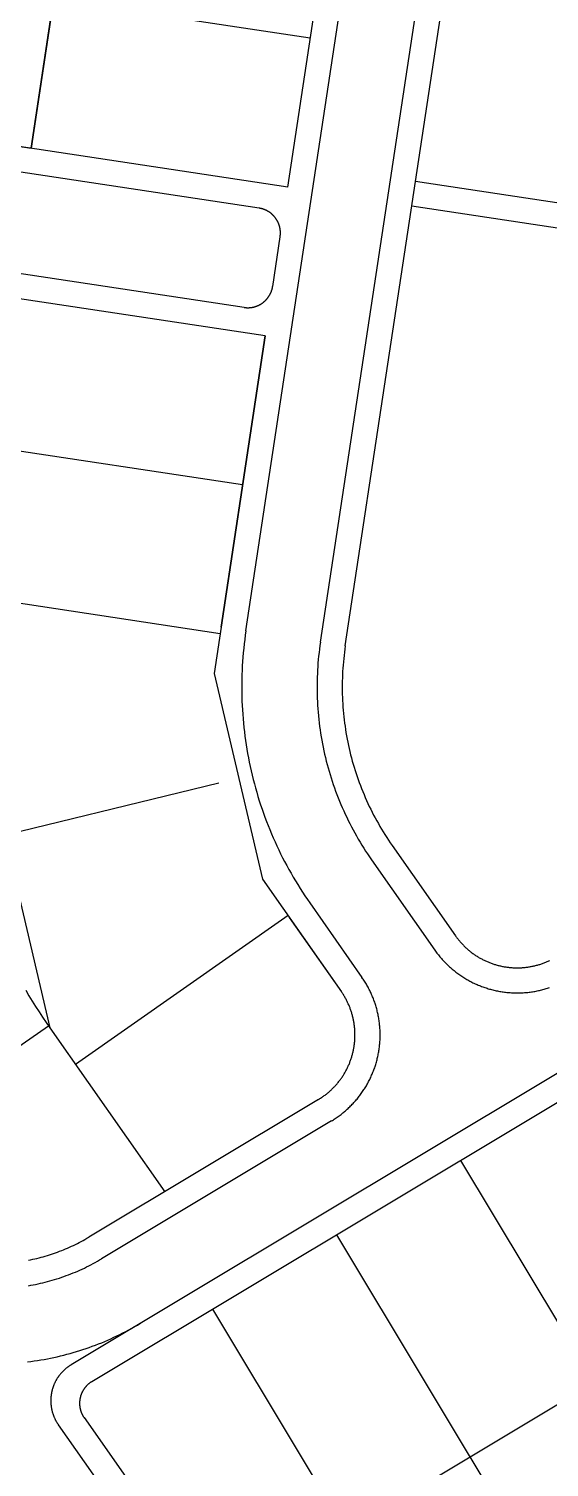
# Model space of a CAD drawing. Header units: metres. Extents: x 680594 to 684853, y 828874 to 830078.
# Drawn here: x 681669.2 to 681731.4, y 829324.7 to 829496.6 of the extents above; entities that cross this region are included whole.
import ezdxf

# ---------------------------------------------------------------- set-up
doc = ezdxf.new("R2010")
doc.units = ezdxf.units.M
doc.layers.add('PLOT_LINES', color=7, linetype='Continuous')

msp = doc.modelspace()

# ---------------------------------------------------------------- linework, layer by layer
at = {"layer": 'PLOT_LINES'}
for points in [[(681682.94, 829571.31), (681669.49, 829482.32)], [(681669.49, 829482.32), (681682.94, 829571.31)], [(681682.94, 829571.31), (681669.49, 829482.32)], [(681700.14, 829477.69), (681712.25, 829557.77)], [(681695.16, 829424.65), (681715.22, 829557.33)], [(681704.05, 829423.3), (681724.11, 829555.98)], [(681707.02, 829422.85), (681722.9, 829527.85)], [(681641.53, 829504.75), (681638.93, 829487.57), (681638.84, 829486.95), (681669.49, 829482.32), (681672.18, 829500.12), (681641.53, 829504.75)], [(681702.83, 829495.48), (681641.53, 829504.75)], [(681700.14, 829477.69), (681638.84, 829486.95)], [(681696.73, 829475.17), (681641.36, 829483.54)], [(681715.42, 829478.41), (681858.28, 829456.81)], [(681699.24, 829471.75), (681699.25, 829471.79), (681699.25, 829471.82), (681699.26, 829471.86), (681699.26, 829471.89), (681699.26, 829471.93), (681699.27, 829471.96), (681699.27, 829472), (681699.27, 829472.03), (681699.27, 829472.07), (681699.28, 829472.1), (681699.28, 829472.13), (681699.28, 829472.17), (681699.28, 829472.2), (681699.28, 829472.24), (681699.28, 829472.27), (681699.28, 829472.31), (681699.27, 829472.34), (681699.27, 829472.38), (681699.27, 829472.41), (681699.27, 829472.45), (681699.26, 829472.48), (681699.26, 829472.52), (681699.26, 829472.55), (681699.25, 829472.59), (681699.25, 829472.62), (681699.24, 829472.66), (681699.24, 829472.69), (681699.23, 829472.73), (681699.22, 829472.76), (681699.22, 829472.79), (681699.21, 829472.83), (681699.2, 829472.86), (681699.2, 829472.9), (681699.19, 829472.93), (681699.18, 829472.96), (681699.17, 829473), (681699.16, 829473.03), (681699.15, 829473.06), (681699.14, 829473.1), (681699.13, 829473.13), (681699.12, 829473.16), (681699.11, 829473.2), (681699.1, 829473.23), (681699.08, 829473.26), (681699.07, 829473.3), (681699.06, 829473.33), (681699.04, 829473.36), (681699.03, 829473.39), (681699.02, 829473.42), (681699, 829473.46), (681698.99, 829473.49), (681698.97, 829473.52), (681698.96, 829473.55), (681698.94, 829473.58), (681698.92, 829473.61), (681698.91, 829473.64), (681698.89, 829473.67), (681698.87, 829473.7), (681698.86, 829473.73), (681698.84, 829473.76), (681698.82, 829473.79), (681698.8, 829473.82), (681698.78, 829473.85), (681698.76, 829473.88), (681698.74, 829473.91), (681698.72, 829473.94), (681698.7, 829473.97), (681698.68, 829474), (681698.66, 829474.02), (681698.64, 829474.05), (681698.62, 829474.08), (681698.6, 829474.11), (681698.57, 829474.13), (681698.55, 829474.16), (681698.53, 829474.19), (681698.5, 829474.21), (681698.48, 829474.24), (681698.46, 829474.26), (681698.43, 829474.29), (681698.41, 829474.31), (681698.38, 829474.34), (681698.36, 829474.36), (681698.33, 829474.39), (681698.31, 829474.41), (681698.28, 829474.43), (681698.26, 829474.46), (681698.23, 829474.48), (681698.2, 829474.5), (681698.18, 829474.52), (681698.15, 829474.55), (681698.12, 829474.57), (681698.09, 829474.59), (681698.07, 829474.61), (681698.04, 829474.63), (681698.01, 829474.65), (681697.98, 829474.67), (681697.95, 829474.69), (681697.92, 829474.71), (681697.89, 829474.73), (681697.86, 829474.75), (681697.83, 829474.77), (681697.8, 829474.78), (681697.77, 829474.8), (681697.74, 829474.82), (681697.71, 829474.84), (681697.68, 829474.85), (681697.65, 829474.87), (681697.62, 829474.88), (681697.59, 829474.9), (681697.56, 829474.91), (681697.53, 829474.93), (681697.49, 829474.94), (681697.46, 829474.96), (681697.43, 829474.97), (681697.4, 829474.98), (681697.37, 829475), (681697.33, 829475.01), (681697.3, 829475.02), (681697.27, 829475.03), (681697.23, 829475.04), (681697.2, 829475.06), (681697.17, 829475.07), (681697.13, 829475.08), (681697.1, 829475.09), (681697.07, 829475.1), (681697.03, 829475.1), (681697, 829475.11), (681696.97, 829475.12), (681696.93, 829475.13), (681696.9, 829475.14), (681696.86, 829475.14), (681696.83, 829475.15), (681696.79, 829475.16), (681696.76, 829475.16), (681696.73, 829475.17)], [(681714.97, 829475.44), (681853.06, 829454.56)], [(681694.93, 829463.3), (681639.56, 829471.67)], [(681698.35, 829465.82), (681699.24, 829471.75)], [(681697.45, 829459.89), (681636.15, 829469.16)], [(681694.93, 829463.3), (681694.97, 829463.3), (681695, 829463.29), (681695.04, 829463.29), (681695.07, 829463.28), (681695.11, 829463.28), (681695.14, 829463.28), (681695.17, 829463.28), (681695.21, 829463.27), (681695.24, 829463.27), (681695.28, 829463.27), (681695.31, 829463.27), (681695.35, 829463.27), (681695.38, 829463.27), (681695.42, 829463.27), (681695.45, 829463.27), (681695.49, 829463.27), (681695.52, 829463.27), (681695.56, 829463.27), (681695.59, 829463.28), (681695.63, 829463.28), (681695.66, 829463.28), (681695.7, 829463.29), (681695.73, 829463.29), (681695.77, 829463.29), (681695.8, 829463.3), (681695.84, 829463.3), (681695.87, 829463.31), (681695.9, 829463.31), (681695.94, 829463.32), (681695.97, 829463.33), (681696.01, 829463.33), (681696.04, 829463.34), (681696.08, 829463.35), (681696.11, 829463.36), (681696.14, 829463.37), (681696.18, 829463.38), (681696.21, 829463.39), (681696.24, 829463.4), (681696.28, 829463.41), (681696.31, 829463.42), (681696.34, 829463.43), (681696.38, 829463.44), (681696.41, 829463.45), (681696.44, 829463.46), (681696.48, 829463.48), (681696.51, 829463.49), (681696.54, 829463.5), (681696.57, 829463.52), (681696.6, 829463.53), (681696.64, 829463.54), (681696.67, 829463.56), (681696.7, 829463.57), (681696.73, 829463.59), (681696.76, 829463.61), (681696.79, 829463.62), (681696.82, 829463.64), (681696.85, 829463.65), (681696.88, 829463.67), (681696.91, 829463.69), (681696.94, 829463.71), (681696.97, 829463.73), (681697, 829463.74), (681697.03, 829463.76), (681697.06, 829463.78), (681697.09, 829463.8), (681697.12, 829463.82), (681697.15, 829463.84), (681697.17, 829463.86), (681697.2, 829463.89), (681697.23, 829463.91), (681697.26, 829463.93), (681697.28, 829463.95), (681697.31, 829463.97), (681697.34, 829464), (681697.36, 829464.02), (681697.39, 829464.04), (681697.42, 829464.07), (681697.44, 829464.09), (681697.47, 829464.11), (681697.49, 829464.14), (681697.52, 829464.16), (681697.54, 829464.19), (681697.57, 829464.21), (681697.59, 829464.24), (681697.61, 829464.26), (681697.64, 829464.29), (681697.66, 829464.32), (681697.68, 829464.34), (681697.7, 829464.37), (681697.73, 829464.4), (681697.75, 829464.42), (681697.77, 829464.45), (681697.79, 829464.48), (681697.81, 829464.51), (681697.83, 829464.54), (681697.85, 829464.57), (681697.87, 829464.59), (681697.89, 829464.62), (681697.91, 829464.65), (681697.93, 829464.68), (681697.94, 829464.71), (681697.96, 829464.74), (681697.98, 829464.77), (681698, 829464.8), (681698.01, 829464.83), (681698.03, 829464.86), (681698.05, 829464.89), (681698.06, 829464.93), (681698.08, 829464.96), (681698.09, 829464.99), (681698.11, 829465.02), (681698.12, 829465.05), (681698.14, 829465.08), (681698.15, 829465.12), (681698.16, 829465.15), (681698.18, 829465.18), (681698.19, 829465.21), (681698.2, 829465.25), (681698.21, 829465.28), (681698.22, 829465.31), (681698.23, 829465.34), (681698.25, 829465.38), (681698.26, 829465.41), (681698.27, 829465.45), (681698.27, 829465.48), (681698.28, 829465.51), (681698.29, 829465.55), (681698.3, 829465.58), (681698.31, 829465.61), (681698.32, 829465.65), (681698.32, 829465.68), (681698.33, 829465.72), (681698.34, 829465.75), (681698.34, 829465.79), (681698.35, 829465.82)], [(681666.8, 829464.52), (681660.7, 829424.19), (681671.73, 829377.19), (681685.45, 829357.6)], [(681666.8, 829464.52), (681660.7, 829424.19), (681671.73, 829377.19), (681685.45, 829357.6)], [(681697.45, 829459.89), (681691.35, 829419.56), (681697.12, 829394.97), (681706.56, 829381.5)], [(681692.19, 829425.1), (681697.45, 829459.89)], [(681694.76, 829442.09), (681664.11, 829446.72)], [(681692.07, 829424.29), (681661.42, 829428.93)], [(681695.16, 829424.65), (681695.08, 829424.13), (681695.01, 829423.6), (681694.95, 829423.08), (681694.89, 829422.56), (681694.84, 829422.03), (681694.79, 829421.51), (681694.75, 829420.98), (681694.72, 829420.46), (681694.69, 829419.93), (681694.67, 829419.4), (681694.66, 829418.88), (681694.65, 829418.35), (681694.65, 829417.82), (681694.65, 829417.3), (681694.66, 829416.77), (681694.68, 829416.24), (681694.7, 829415.72), (681694.73, 829415.19), (681694.77, 829414.67), (681694.81, 829414.14), (681694.86, 829413.62), (681694.91, 829413.09), (681694.97, 829412.57), (681695.04, 829412.05), (681695.11, 829411.52), (681695.18, 829411), (681695.27, 829410.48), (681695.36, 829409.96), (681695.46, 829409.45), (681695.56, 829408.93), (681695.67, 829408.41), (681695.78, 829407.9), (681695.9, 829407.39), (681696.03, 829406.88), (681696.16, 829406.37), (681696.3, 829405.86), (681696.44, 829405.35), (681696.59, 829404.85), (681696.75, 829404.34), (681696.91, 829403.84), (681697.08, 829403.34), (681697.25, 829402.84), (681697.43, 829402.35), (681697.61, 829401.86), (681697.81, 829401.36), (681698, 829400.88), (681698.2, 829400.39), (681698.41, 829399.91), (681698.63, 829399.42), (681698.85, 829398.95), (681699.07, 829398.47), (681699.3, 829398), (681699.54, 829397.52), (681699.78, 829397.06), (681700.03, 829396.59), (681700.28, 829396.13), (681700.54, 829395.67), (681700.8, 829395.21), (681701.07, 829394.76), (681701.34, 829394.31), (681701.62, 829393.86), (681701.9, 829393.42), (681702.19, 829392.98), (681702.49, 829392.54), (681702.79, 829392.11)], [(681816.19, 829422.05), (681674.28, 829336.9)], [(681816.19, 829422.05), (681674.28, 829336.9)], [(681704.05, 829423.3), (681703.99, 829422.88), (681703.94, 829422.47), (681703.89, 829422.05), (681703.84, 829421.63), (681703.8, 829421.21), (681703.76, 829420.79), (681703.73, 829420.37), (681703.71, 829419.95), (681703.69, 829419.53), (681703.67, 829419.11), (681703.66, 829418.69), (681703.65, 829418.26), (681703.65, 829417.84), (681703.65, 829417.42), (681703.66, 829417), (681703.68, 829416.58), (681703.69, 829416.16), (681703.72, 829415.74), (681703.74, 829415.32), (681703.78, 829414.9), (681703.82, 829414.48), (681703.86, 829414.06), (681703.91, 829413.64), (681703.96, 829413.22), (681704.02, 829412.8), (681704.08, 829412.39), (681704.15, 829411.97), (681704.22, 829411.56), (681704.29, 829411.14), (681704.38, 829410.73), (681704.46, 829410.31), (681704.55, 829409.9), (681704.65, 829409.49), (681704.75, 829409.08), (681704.86, 829408.68), (681704.97, 829408.27), (681705.08, 829407.86), (681705.2, 829407.46), (681705.33, 829407.06), (681705.46, 829406.66), (681705.59, 829406.26), (681705.73, 829405.86), (681705.87, 829405.46), (681706.02, 829405.07), (681706.17, 829404.68), (681706.33, 829404.28), (681706.49, 829403.9), (681706.66, 829403.51), (681706.83, 829403.12), (681707.01, 829402.74), (681707.19, 829402.36), (681707.37, 829401.98), (681707.56, 829401.6), (681707.75, 829401.23), (681707.95, 829400.86), (681708.15, 829400.49), (681708.36, 829400.12), (681708.57, 829399.75), (681708.78, 829399.39), (681709, 829399.03), (681709.23, 829398.67), (681709.45, 829398.32), (681709.69, 829397.97), (681709.92, 829397.62), (681710.16, 829397.27)], [(681707.02, 829422.85), (681706.97, 829422.47), (681706.91, 829422.09), (681706.87, 829421.7), (681706.83, 829421.32), (681706.79, 829420.94), (681706.76, 829420.55), (681706.73, 829420.17), (681706.7, 829419.78), (681706.68, 829419.39), (681706.67, 829419.01), (681706.66, 829418.62), (681706.65, 829418.24), (681706.65, 829417.85), (681706.65, 829417.46), (681706.66, 829417.08), (681706.67, 829416.69), (681706.69, 829416.3), (681706.71, 829415.92), (681706.74, 829415.53), (681706.77, 829415.15), (681706.8, 829414.76), (681706.84, 829414.38), (681706.88, 829414), (681706.93, 829413.61), (681706.99, 829413.23), (681707.04, 829412.85), (681707.1, 829412.47), (681707.17, 829412.09), (681707.24, 829411.71), (681707.32, 829411.33), (681707.39, 829410.95), (681707.48, 829410.57), (681707.57, 829410.2), (681707.66, 829409.82), (681707.76, 829409.45), (681707.86, 829409.07), (681707.96, 829408.7), (681708.07, 829408.33), (681708.19, 829407.96), (681708.31, 829407.6), (681708.43, 829407.23), (681708.56, 829406.86), (681708.69, 829406.5), (681708.82, 829406.14), (681708.96, 829405.78), (681709.11, 829405.42), (681709.26, 829405.06), (681709.41, 829404.71), (681709.57, 829404.36), (681709.73, 829404.01), (681709.89, 829403.66), (681710.06, 829403.31), (681710.23, 829402.96), (681710.41, 829402.62), (681710.59, 829402.28), (681710.78, 829401.94), (681710.97, 829401.6), (681711.16, 829401.27), (681711.36, 829400.94), (681711.56, 829400.61), (681711.76, 829400.28), (681711.97, 829399.95), (681712.18, 829399.63), (681712.4, 829399.31), (681712.62, 829398.99)], [(681817.73, 829419.48), (681676.74, 829334.88)], [(681817.73, 829419.48), (681676.74, 829334.88)], [(681691.93, 829406.44), (681661.81, 829399.12)], [(681712.62, 829398.99), (681720.18, 829388.19)], [(681840.54, 829397.01), (681677.51, 829299.19)], [(681840.54, 829397.01), (681677.51, 829299.19)], [(681710.16, 829397.27), (681717.72, 829386.47)], [(681702.79, 829392.11), (681709.01, 829383.22)], [(681700.18, 829390.6), (681674.79, 829372.82)], [(681700.33, 829390.39), (681706.56, 829381.5)], [(681720.18, 829388.19), (681720.24, 829388.11), (681720.3, 829388.02), (681720.36, 829387.94), (681720.43, 829387.85), (681720.49, 829387.77), (681720.56, 829387.69), (681720.63, 829387.61), (681720.69, 829387.53), (681720.76, 829387.45), (681720.83, 829387.37), (681720.9, 829387.29), (681720.97, 829387.21), (681721.05, 829387.14), (681721.12, 829387.06), (681721.19, 829386.98), (681721.27, 829386.91), (681721.35, 829386.84), (681721.42, 829386.76), (681721.5, 829386.69), (681721.58, 829386.62), (681721.66, 829386.55), (681721.74, 829386.48), (681721.82, 829386.42), (681721.9, 829386.35), (681721.98, 829386.28), (681722.07, 829386.22), (681722.15, 829386.16), (681722.24, 829386.09), (681722.32, 829386.03), (681722.41, 829385.97), (681722.49, 829385.91), (681722.58, 829385.85), (681722.67, 829385.79), (681722.76, 829385.74), (681722.85, 829385.68), (681722.94, 829385.63), (681723.03, 829385.57), (681723.12, 829385.52), (681723.21, 829385.47), (681723.31, 829385.42), (681723.4, 829385.37), (681723.49, 829385.32), (681723.59, 829385.28), (681723.68, 829385.23), (681723.78, 829385.19), (681723.87, 829385.14), (681723.97, 829385.1), (681724.07, 829385.06), (681724.17, 829385.02), (681724.26, 829384.98), (681724.36, 829384.94), (681724.46, 829384.9), (681724.56, 829384.87), (681724.66, 829384.83), (681724.76, 829384.8), (681724.86, 829384.77), (681724.96, 829384.74), (681725.06, 829384.71), (681725.16, 829384.68), (681725.27, 829384.65), (681725.37, 829384.63), (681725.47, 829384.6), (681725.57, 829384.58), (681725.68, 829384.55), (681725.78, 829384.53), (681725.88, 829384.51), (681725.99, 829384.49), (681726.09, 829384.48), (681726.2, 829384.46), (681726.3, 829384.44), (681726.4, 829384.43), (681726.51, 829384.42), (681726.61, 829384.41), (681726.72, 829384.4), (681726.82, 829384.39), (681726.93, 829384.38), (681727.03, 829384.37), (681727.14, 829384.37), (681727.25, 829384.36), (681727.35, 829384.36), (681727.46, 829384.36), (681727.56, 829384.36), (681727.67, 829384.36), (681727.77, 829384.36), (681727.88, 829384.36), (681727.98, 829384.37), (681728.09, 829384.37), (681728.19, 829384.38), (681728.3, 829384.39), (681728.4, 829384.4), (681728.51, 829384.41), (681728.61, 829384.42), (681728.72, 829384.43), (681728.82, 829384.45), (681728.93, 829384.46), (681729.03, 829384.48), (681729.14, 829384.5), (681729.24, 829384.52), (681729.34, 829384.54), (681729.45, 829384.56), (681729.55, 829384.58), (681729.65, 829384.61), (681729.75, 829384.63), (681729.86, 829384.66), (681729.96, 829384.68), (681730.06, 829384.71), (681730.16, 829384.74), (681730.26, 829384.77), (681730.36, 829384.81), (681730.46, 829384.84), (681730.56, 829384.88), (681730.66, 829384.91), (681730.76, 829384.95), (681730.86, 829384.99), (681730.96, 829385.03), (681731.05, 829385.07), (681731.15, 829385.11), (681731.25, 829385.15), (681731.34, 829385.19), (681731.44, 829385.24)], [(681717.72, 829386.47), (681717.8, 829386.36), (681717.88, 829386.25), (681717.97, 829386.13), (681718.05, 829386.02), (681718.14, 829385.91), (681718.23, 829385.8), (681718.32, 829385.69), (681718.41, 829385.58), (681718.5, 829385.48), (681718.59, 829385.37), (681718.69, 829385.27), (681718.78, 829385.16), (681718.88, 829385.06), (681718.98, 829384.96), (681719.08, 829384.86), (681719.18, 829384.76), (681719.28, 829384.66), (681719.38, 829384.57), (681719.48, 829384.47), (681719.59, 829384.38), (681719.69, 829384.29), (681719.8, 829384.19), (681719.91, 829384.1), (681720.02, 829384.02), (681720.13, 829383.93), (681720.24, 829383.84), (681720.35, 829383.76), (681720.46, 829383.67), (681720.58, 829383.59), (681720.69, 829383.51), (681720.81, 829383.43), (681720.93, 829383.35), (681721.04, 829383.27), (681721.16, 829383.2), (681721.28, 829383.12), (681721.4, 829383.05), (681721.52, 829382.98), (681721.65, 829382.91), (681721.77, 829382.84), (681721.89, 829382.77), (681722.02, 829382.71), (681722.14, 829382.64), (681722.27, 829382.58), (681722.39, 829382.52), (681722.52, 829382.46), (681722.65, 829382.4), (681722.78, 829382.35), (681722.91, 829382.29), (681723.04, 829382.24), (681723.17, 829382.19), (681723.3, 829382.13), (681723.43, 829382.09), (681723.56, 829382.04), (681723.7, 829381.99), (681723.83, 829381.95), (681723.96, 829381.91), (681724.1, 829381.86), (681724.23, 829381.82), (681724.37, 829381.79), (681724.5, 829381.75), (681724.64, 829381.71), (681724.78, 829381.68), (681724.91, 829381.65), (681725.05, 829381.62), (681725.19, 829381.59), (681725.33, 829381.56), (681725.47, 829381.54), (681725.6, 829381.52), (681725.74, 829381.49), (681725.88, 829381.47), (681726.02, 829381.45), (681726.16, 829381.44), (681726.3, 829381.42), (681726.44, 829381.41), (681726.58, 829381.4), (681726.72, 829381.39), (681726.86, 829381.38), (681727, 829381.37), (681727.14, 829381.36), (681727.28, 829381.36), (681727.42, 829381.36), (681727.57, 829381.36), (681727.71, 829381.36), (681727.85, 829381.36), (681727.99, 829381.36), (681728.13, 829381.37), (681728.27, 829381.38), (681728.41, 829381.39), (681728.55, 829381.4), (681728.69, 829381.41), (681728.83, 829381.42), (681728.97, 829381.44), (681729.11, 829381.46), (681729.25, 829381.48), (681729.39, 829381.5), (681729.53, 829381.52), (681729.66, 829381.54), (681729.8, 829381.57), (681729.94, 829381.6), (681730.08, 829381.63), (681730.22, 829381.66), (681730.35, 829381.69), (681730.49, 829381.72), (681730.63, 829381.76), (681730.76, 829381.79), (681730.9, 829381.83), (681731.03, 829381.87), (681731.17, 829381.91), (681731.3, 829381.96), (681731.43, 829382)], [(681705.36, 829366.05), (681705.48, 829366.12), (681705.6, 829366.19), (681705.71, 829366.27), (681705.83, 829366.34), (681705.95, 829366.42), (681706.06, 829366.5), (681706.17, 829366.58), (681706.29, 829366.66), (681706.4, 829366.75), (681706.51, 829366.83), (681706.62, 829366.92), (681706.73, 829367.01), (681706.84, 829367.09), (681706.94, 829367.18), (681707.05, 829367.27), (681707.16, 829367.37), (681707.26, 829367.46), (681707.36, 829367.56), (681707.46, 829367.65), (681707.56, 829367.75), (681707.66, 829367.85), (681707.76, 829367.95), (681707.86, 829368.05), (681707.96, 829368.15), (681708.05, 829368.25), (681708.14, 829368.35), (681708.24, 829368.46), (681708.33, 829368.56), (681708.42, 829368.67), (681708.51, 829368.78), (681708.59, 829368.89), (681708.68, 829369), (681708.76, 829369.11), (681708.85, 829369.22), (681708.93, 829369.33), (681709.01, 829369.45), (681709.09, 829369.56), (681709.17, 829369.68), (681709.24, 829369.8), (681709.32, 829369.91), (681709.39, 829370.03), (681709.47, 829370.15), (681709.54, 829370.27), (681709.61, 829370.39), (681709.68, 829370.51), (681709.74, 829370.64), (681709.81, 829370.76), (681709.87, 829370.88), (681709.94, 829371.01), (681710, 829371.13), (681710.06, 829371.26), (681710.12, 829371.39), (681710.17, 829371.51), (681710.23, 829371.64), (681710.28, 829371.77), (681710.33, 829371.9), (681710.38, 829372.03), (681710.43, 829372.16), (681710.48, 829372.29), (681710.53, 829372.42), (681710.57, 829372.56), (681710.62, 829372.69), (681710.66, 829372.82), (681710.7, 829372.96), (681710.74, 829373.09), (681710.77, 829373.23), (681710.81, 829373.36), (681710.84, 829373.5), (681710.87, 829373.63), (681710.91, 829373.77), (681710.93, 829373.91), (681710.96, 829374.04), (681710.99, 829374.18), (681711.01, 829374.32), (681711.03, 829374.46), (681711.06, 829374.59), (681711.08, 829374.73), (681711.09, 829374.87), (681711.11, 829375.01), (681711.12, 829375.15), (681711.14, 829375.29), (681711.15, 829375.43), (681711.16, 829375.57), (681711.17, 829375.7), (681711.17, 829375.84), (681711.18, 829375.98), (681711.18, 829376.12), (681711.18, 829376.26), (681711.18, 829376.4), (681711.18, 829376.54), (681711.18, 829376.68), (681711.17, 829376.82), (681711.17, 829376.96), (681711.16, 829377.1), (681711.15, 829377.24), (681711.14, 829377.38), (681711.12, 829377.52), (681711.11, 829377.66), (681711.09, 829377.8), (681711.08, 829377.93), (681711.06, 829378.07), (681711.04, 829378.21), (681711.01, 829378.35), (681710.99, 829378.49), (681710.96, 829378.62), (681710.94, 829378.76), (681710.91, 829378.9), (681710.88, 829379.03), (681710.84, 829379.17), (681710.81, 829379.3), (681710.77, 829379.44), (681710.74, 829379.57), (681710.7, 829379.71), (681710.66, 829379.84), (681710.62, 829379.98), (681710.57, 829380.11), (681710.53, 829380.24), (681710.48, 829380.37), (681710.44, 829380.5), (681710.39, 829380.64), (681710.34, 829380.77), (681710.28, 829380.89), (681710.23, 829381.02), (681710.17, 829381.15), (681710.12, 829381.28), (681710.06, 829381.41), (681710, 829381.53), (681709.94, 829381.66), (681709.88, 829381.78), (681709.81, 829381.91), (681709.75, 829382.03), (681709.68, 829382.15), (681709.61, 829382.27), (681709.54, 829382.4), (681709.47, 829382.52), (681709.4, 829382.64), (681709.32, 829382.75), (681709.25, 829382.87), (681709.17, 829382.99), (681709.09, 829383.1), (681709.01, 829383.22)], [(681668.85, 829381.68), (681669.24, 829381.02), (681669.64, 829380.37), (681670.04, 829379.73), (681670.45, 829379.09), (681670.87, 829378.45), (681671.29, 829377.82), (681671.73, 829377.19)], [(681703.81, 829368.62), (681703.9, 829368.67), (681703.99, 829368.73), (681704.08, 829368.78), (681704.17, 829368.84), (681704.25, 829368.9), (681704.34, 829368.96), (681704.43, 829369.02), (681704.51, 829369.08), (681704.6, 829369.14), (681704.68, 829369.21), (681704.76, 829369.27), (681704.84, 829369.34), (681704.92, 829369.4), (681705, 829369.47), (681705.08, 829369.54), (681705.16, 829369.61), (681705.24, 829369.68), (681705.32, 829369.75), (681705.39, 829369.82), (681705.47, 829369.89), (681705.54, 829369.97), (681705.62, 829370.04), (681705.69, 829370.12), (681705.76, 829370.19), (681705.83, 829370.27), (681705.9, 829370.35), (681705.97, 829370.43), (681706.04, 829370.51), (681706.11, 829370.59), (681706.17, 829370.67), (681706.24, 829370.75), (681706.3, 829370.83), (681706.37, 829370.92), (681706.43, 829371), (681706.49, 829371.08), (681706.55, 829371.17), (681706.61, 829371.26), (681706.67, 829371.34), (681706.73, 829371.43), (681706.79, 829371.52), (681706.84, 829371.61), (681706.9, 829371.7), (681706.95, 829371.79), (681707, 829371.88), (681707.05, 829371.97), (681707.1, 829372.06), (681707.15, 829372.15), (681707.2, 829372.25), (681707.25, 829372.34), (681707.29, 829372.43), (681707.34, 829372.53), (681707.38, 829372.62), (681707.42, 829372.72), (681707.47, 829372.82), (681707.51, 829372.91), (681707.55, 829373.01), (681707.58, 829373.11), (681707.62, 829373.21), (681707.66, 829373.3), (681707.69, 829373.4), (681707.73, 829373.5), (681707.76, 829373.6), (681707.79, 829373.7), (681707.82, 829373.8), (681707.85, 829373.9), (681707.88, 829374), (681707.9, 829374.1), (681707.93, 829374.21), (681707.95, 829374.31), (681707.97, 829374.41), (681708, 829374.51), (681708.02, 829374.62), (681708.04, 829374.72), (681708.05, 829374.82), (681708.07, 829374.93), (681708.09, 829375.03), (681708.1, 829375.13), (681708.12, 829375.24), (681708.13, 829375.34), (681708.14, 829375.44), (681708.15, 829375.55), (681708.16, 829375.65), (681708.16, 829375.76), (681708.17, 829375.86), (681708.18, 829375.97), (681708.18, 829376.07), (681708.18, 829376.18), (681708.18, 829376.28), (681708.18, 829376.39), (681708.18, 829376.49), (681708.18, 829376.6), (681708.18, 829376.7), (681708.17, 829376.8), (681708.16, 829376.91), (681708.16, 829377.01), (681708.15, 829377.12), (681708.14, 829377.22), (681708.13, 829377.33), (681708.12, 829377.43), (681708.1, 829377.53), (681708.09, 829377.64), (681708.07, 829377.74), (681708.06, 829377.85), (681708.04, 829377.95), (681708.02, 829378.05), (681708, 829378.15), (681707.98, 829378.26), (681707.95, 829378.36), (681707.93, 829378.46), (681707.9, 829378.56), (681707.88, 829378.66), (681707.85, 829378.76), (681707.82, 829378.87), (681707.79, 829378.97), (681707.76, 829379.07), (681707.73, 829379.17), (681707.69, 829379.26), (681707.66, 829379.36), (681707.62, 829379.46), (681707.59, 829379.56), (681707.55, 829379.66), (681707.51, 829379.75), (681707.47, 829379.85), (681707.43, 829379.95), (681707.38, 829380.04), (681707.34, 829380.14), (681707.3, 829380.23), (681707.25, 829380.33), (681707.2, 829380.42), (681707.15, 829380.51), (681707.11, 829380.61), (681707.05, 829380.7), (681707, 829380.79), (681706.95, 829380.88), (681706.9, 829380.97), (681706.84, 829381.06), (681706.79, 829381.15), (681706.73, 829381.24), (681706.67, 829381.32), (681706.62, 829381.41), (681706.56, 829381.5)], [(681671.58, 829377.4), (681646.12, 829359.71)], [(681671.73, 829377.19), (681685.45, 829357.6)], [(681703.81, 829368.62), (681676.38, 829352.16)], [(681705.36, 829366.05), (681677.92, 829349.58)], [(681752.73, 829308.17), (681720.83, 829361.34)], [(681669.19, 829349.41), (681669.44, 829349.46), (681669.69, 829349.52), (681669.95, 829349.57), (681670.2, 829349.63), (681670.45, 829349.69), (681670.7, 829349.76), (681670.95, 829349.82), (681671.19, 829349.89), (681671.44, 829349.97), (681671.69, 829350.04), (681671.93, 829350.12), (681672.18, 829350.2), (681672.42, 829350.29), (681672.66, 829350.38), (681672.9, 829350.47), (681673.15, 829350.56), (681673.38, 829350.66), (681673.62, 829350.76), (681673.86, 829350.86), (681674.1, 829350.96), (681674.33, 829351.07), (681674.56, 829351.18), (681674.79, 829351.29), (681675.03, 829351.41), (681675.25, 829351.53), (681675.48, 829351.65), (681675.71, 829351.77), (681675.93, 829351.9), (681676.16, 829352.03), (681676.38, 829352.16)], [(681737.91, 829299.28), (681706.01, 829352.45)], [(681669.17, 829346.36), (681669.46, 829346.41), (681669.75, 829346.47), (681670.04, 829346.52), (681670.33, 829346.58), (681670.61, 829346.65), (681670.9, 829346.71), (681671.18, 829346.78), (681671.47, 829346.86), (681671.75, 829346.93), (681672.03, 829347.01), (681672.31, 829347.1), (681672.59, 829347.18), (681672.87, 829347.27), (681673.15, 829347.37), (681673.42, 829347.46), (681673.7, 829347.56), (681673.97, 829347.67), (681674.25, 829347.77), (681674.52, 829347.88), (681674.79, 829347.99), (681675.06, 829348.11), (681675.33, 829348.23), (681675.59, 829348.35), (681675.86, 829348.47), (681676.12, 829348.6), (681676.38, 829348.73), (681676.64, 829348.87), (681676.9, 829349.01), (681677.16, 829349.15), (681677.42, 829349.29), (681677.67, 829349.44), (681677.92, 829349.58)], [(681723.1, 829290.39), (681691.2, 829343.56)], [(681669.08, 829337.26), (681669.47, 829337.31), (681669.87, 829337.36), (681670.26, 829337.42), (681670.66, 829337.49), (681671.05, 829337.55), (681671.44, 829337.63), (681671.83, 829337.7), (681672.22, 829337.78), (681672.61, 829337.87), (681673, 829337.96), (681673.39, 829338.06), (681673.77, 829338.16), (681674.16, 829338.26), (681674.54, 829338.37), (681674.92, 829338.48), (681675.3, 829338.6), (681675.68, 829338.72), (681676.06, 829338.85), (681676.44, 829338.98), (681676.81, 829339.12), (681677.18, 829339.26), (681677.56, 829339.4), (681677.93, 829339.55), (681678.29, 829339.7), (681678.66, 829339.86), (681679.02, 829340.02), (681679.39, 829340.19), (681679.75, 829340.36), (681680.1, 829340.53), (681680.46, 829340.71), (681680.82, 829340.89), (681681.17, 829341.08), (681681.52, 829341.27), (681681.86, 829341.47), (681682.21, 829341.66), (681682.55, 829341.87)], [(681674.28, 829336.9), (681674.23, 829336.87), (681674.18, 829336.84), (681674.13, 829336.81), (681674.08, 829336.78), (681674.03, 829336.74), (681673.98, 829336.71), (681673.93, 829336.68), (681673.89, 829336.64), (681673.84, 829336.61), (681673.79, 829336.57), (681673.75, 829336.54), (681673.7, 829336.5), (681673.66, 829336.46), (681673.61, 829336.43), (681673.57, 829336.39), (681673.53, 829336.35), (681673.48, 829336.31), (681673.44, 829336.27), (681673.4, 829336.23), (681673.36, 829336.19), (681673.31, 829336.15), (681673.27, 829336.11), (681673.23, 829336.07), (681673.19, 829336.02), (681673.15, 829335.98), (681673.11, 829335.94), (681673.08, 829335.9), (681673.04, 829335.85), (681673, 829335.81), (681672.96, 829335.76), (681672.93, 829335.72), (681672.89, 829335.67), (681672.86, 829335.62), (681672.82, 829335.58), (681672.79, 829335.53), (681672.75, 829335.48), (681672.72, 829335.43), (681672.69, 829335.39), (681672.66, 829335.34), (681672.62, 829335.29), (681672.59, 829335.24), (681672.56, 829335.19), (681672.53, 829335.14), (681672.5, 829335.09), (681672.48, 829335.04), (681672.45, 829334.99), (681672.42, 829334.94), (681672.39, 829334.88), (681672.37, 829334.83), (681672.34, 829334.78), (681672.32, 829334.73), (681672.29, 829334.67), (681672.27, 829334.62), (681672.25, 829334.57), (681672.22, 829334.51), (681672.2, 829334.46), (681672.18, 829334.41), (681672.16, 829334.35), (681672.14, 829334.3), (681672.12, 829334.24), (681672.1, 829334.19), (681672.08, 829334.13), (681672.07, 829334.08), (681672.05, 829334.02), (681672.03, 829333.96), (681672.02, 829333.91), (681672, 829333.85), (681671.99, 829333.8), (681671.98, 829333.74), (681671.96, 829333.68), (681671.95, 829333.63), (681671.94, 829333.57), (681671.93, 829333.51), (681671.92, 829333.45), (681671.91, 829333.4), (681671.9, 829333.34), (681671.89, 829333.28), (681671.88, 829333.22), (681671.88, 829333.17), (681671.87, 829333.11), (681671.87, 829333.05), (681671.86, 829332.99), (681671.86, 829332.93), (681671.85, 829332.88), (681671.85, 829332.82), (681671.85, 829332.76), (681671.85, 829332.7), (681671.85, 829332.64), (681671.85, 829332.58), (681671.85, 829332.53), (681671.85, 829332.47), (681671.85, 829332.41), (681671.85, 829332.35), (681671.86, 829332.29), (681671.86, 829332.24), (681671.87, 829332.18), (681671.87, 829332.12), (681671.88, 829332.06), (681671.88, 829332), (681671.89, 829331.95), (681671.9, 829331.89), (681671.91, 829331.83), (681671.92, 829331.77), (681671.93, 829331.72), (681671.94, 829331.66), (681671.95, 829331.6), (681671.96, 829331.55), (681671.98, 829331.49), (681671.99, 829331.43), (681672, 829331.38), (681672.02, 829331.32), (681672.03, 829331.26), (681672.05, 829331.21), (681672.07, 829331.15), (681672.08, 829331.1), (681672.1, 829331.04), (681672.12, 829330.99), (681672.14, 829330.93), (681672.16, 829330.88), (681672.18, 829330.82), (681672.2, 829330.77), (681672.22, 829330.71), (681672.24, 829330.66), (681672.27, 829330.61), (681672.29, 829330.55), (681672.32, 829330.5), (681672.34, 829330.45), (681672.37, 829330.4), (681672.39, 829330.34), (681672.42, 829330.29), (681672.45, 829330.24), (681672.47, 829330.19), (681672.5, 829330.14), (681672.53, 829330.09), (681672.56, 829330.04), (681672.59, 829329.99), (681672.62, 829329.94), (681672.65, 829329.89), (681672.69, 829329.84), (681672.72, 829329.79), (681672.75, 829329.74)], [(681676.74, 829334.88), (681676.71, 829334.86), (681676.68, 829334.84), (681676.65, 829334.82), (681676.62, 829334.81), (681676.59, 829334.79), (681676.56, 829334.77), (681676.53, 829334.75), (681676.51, 829334.73), (681676.48, 829334.7), (681676.45, 829334.68), (681676.42, 829334.66), (681676.4, 829334.64), (681676.37, 829334.62), (681676.34, 829334.6), (681676.32, 829334.57), (681676.29, 829334.55), (681676.26, 829334.53), (681676.24, 829334.5), (681676.21, 829334.48), (681676.19, 829334.45), (681676.16, 829334.43), (681676.14, 829334.41), (681676.11, 829334.38), (681676.09, 829334.35), (681676.07, 829334.33), (681676.04, 829334.3), (681676.02, 829334.28), (681676, 829334.25), (681675.97, 829334.22), (681675.95, 829334.2), (681675.93, 829334.17), (681675.91, 829334.14), (681675.89, 829334.11), (681675.87, 829334.09), (681675.85, 829334.06), (681675.83, 829334.03), (681675.81, 829334), (681675.79, 829333.97), (681675.77, 829333.94), (681675.75, 829333.91), (681675.73, 829333.88), (681675.71, 829333.85), (681675.69, 829333.82), (681675.68, 829333.79), (681675.66, 829333.76), (681675.64, 829333.73), (681675.63, 829333.7), (681675.61, 829333.67), (681675.59, 829333.64), (681675.58, 829333.61), (681675.56, 829333.58), (681675.55, 829333.54), (681675.53, 829333.51), (681675.52, 829333.48), (681675.51, 829333.45), (681675.49, 829333.42), (681675.48, 829333.38), (681675.47, 829333.35), (681675.46, 829333.32), (681675.45, 829333.29), (681675.43, 829333.25), (681675.42, 829333.22), (681675.41, 829333.19), (681675.4, 829333.15), (681675.39, 829333.12), (681675.38, 829333.08), (681675.38, 829333.05), (681675.37, 829333.02), (681675.36, 829332.98), (681675.35, 829332.95), (681675.34, 829332.92), (681675.34, 829332.88), (681675.33, 829332.85), (681675.32, 829332.81), (681675.32, 829332.78), (681675.31, 829332.74), (681675.31, 829332.71), (681675.3, 829332.67), (681675.3, 829332.64), (681675.3, 829332.6), (681675.29, 829332.57), (681675.29, 829332.53), (681675.29, 829332.5), (681675.29, 829332.47), (681675.28, 829332.43), (681675.28, 829332.4), (681675.28, 829332.36), (681675.28, 829332.33), (681675.28, 829332.29), (681675.28, 829332.26), (681675.28, 829332.22), (681675.28, 829332.19), (681675.29, 829332.15), (681675.29, 829332.12), (681675.29, 829332.08), (681675.29, 829332.05), (681675.3, 829332.01), (681675.3, 829331.98), (681675.3, 829331.94), (681675.31, 829331.91), (681675.31, 829331.87), (681675.32, 829331.84), (681675.32, 829331.8), (681675.33, 829331.77), (681675.34, 829331.74), (681675.34, 829331.7), (681675.35, 829331.67), (681675.36, 829331.63), (681675.37, 829331.6), (681675.38, 829331.57), (681675.38, 829331.53), (681675.39, 829331.5), (681675.4, 829331.46), (681675.41, 829331.43), (681675.42, 829331.4), (681675.43, 829331.36), (681675.45, 829331.33), (681675.46, 829331.3), (681675.47, 829331.27), (681675.48, 829331.23), (681675.49, 829331.2), (681675.51, 829331.17), (681675.52, 829331.14), (681675.53, 829331.1), (681675.55, 829331.07), (681675.56, 829331.04), (681675.58, 829331.01), (681675.59, 829330.98), (681675.61, 829330.95), (681675.63, 829330.91), (681675.64, 829330.88), (681675.66, 829330.85), (681675.68, 829330.82), (681675.69, 829330.79), (681675.71, 829330.76), (681675.73, 829330.73), (681675.75, 829330.7), (681675.77, 829330.67), (681675.79, 829330.64), (681675.8, 829330.62), (681675.82, 829330.59)], [(681676.39, 829334.64), (681676.38, 829334.66)], [(681672.75, 829329.74), (681687.5, 829308.68)], [(681675.82, 829330.59), (681709.63, 829282.31)]]:
    msp.add_lwpolyline(points, dxfattribs=at)

doc.saveas('drawing.dxf')
